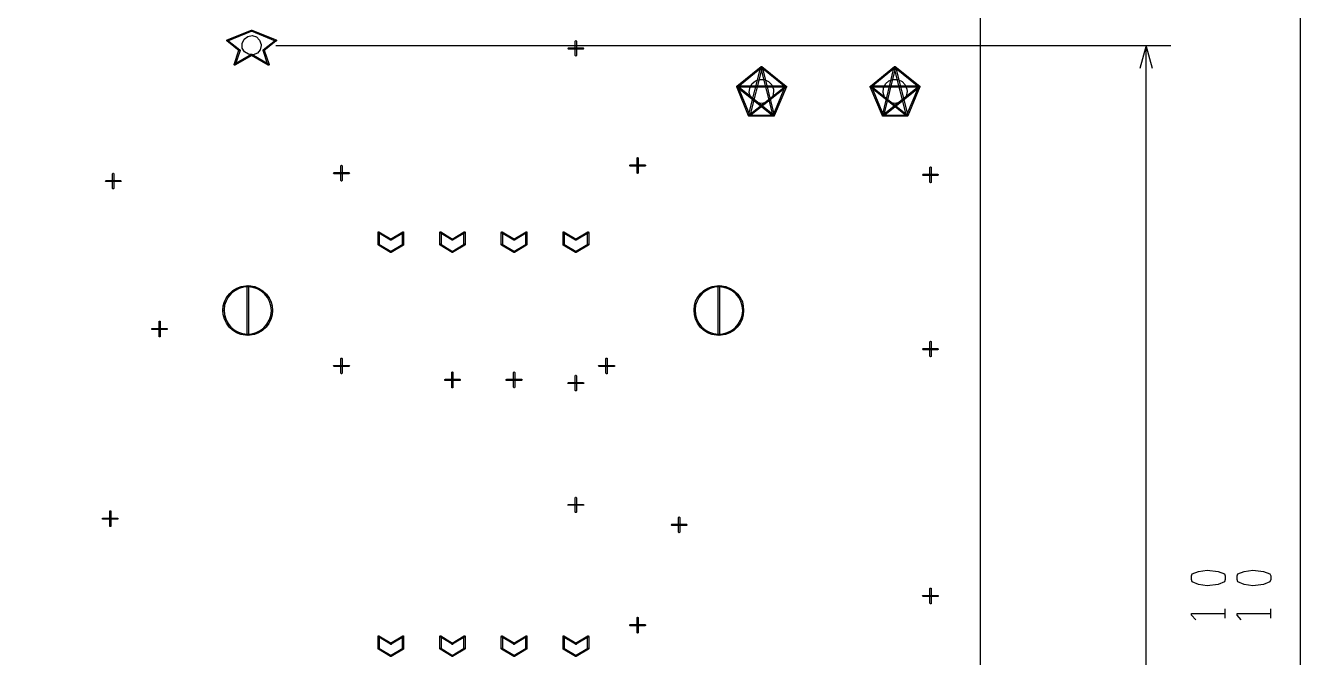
# Model space of a CAD drawing. Header units: millimetres. Extents: x 0 to 1189, y 35 to 806.
# Drawn here: x 747.6 to 843.9, y 506.3 to 554 of the extents above; entities that cross this region are included whole.
import ezdxf

# ---------------------------------------------------------------- set-up
doc = ezdxf.new("R2010")
doc.units = ezdxf.units.MM
doc.layers.add('Pen 1', color=7, linetype='Continuous')

msp = doc.modelspace()

# ---------------------------------------------------------------- linework, layer by layer
at = {"layer": 'Pen 1', "color": 7, "lineweight": 30}
for p, q in [((843.9, 395.9), (843.9, 617.75)), ((766.525, 552.475), (834.1, 552.475)), ((832.25, 395.9), (832.25, 552.475)), ((838.2, 509.225), (838.2, 509.925)), ((841.65, 509.225), (841.65, 509.925))]:
    msp.add_line(p, q, dxfattribs=at)
for points in [[(577.65, 395.9), (577.65, 432.575), (471.325, 432.575), (471.325, 617.75), (819.7, 617.75), (819.7, 432.575), (756.45, 432.575), (756.45, 395.9), (577.65, 395.9)], [(764.675, 553.625), (764.7, 553.625), (764.725, 553.6), (764.725, 553.575), (764.7, 553.55), (762.875, 552.8), (762.85, 552.8), (762.825, 552.825), (762.825, 552.875), (762.85, 552.9), (764.675, 553.625)], [(764.675, 553.625), (764.7, 553.625), (764.725, 553.6), (764.725, 553.575), (764.7, 553.55), (762.875, 552.8), (762.85, 552.8), (762.825, 552.825), (762.825, 552.875), (762.85, 552.9), (764.675, 553.625)], [(766.55, 552.9), (766.575, 552.875), (766.575, 552.825), (766.55, 552.8), (766.5, 552.8), (764.675, 553.55), (764.65, 553.575), (764.65, 553.6), (764.675, 553.625), (764.7, 553.625), (766.55, 552.9)], [(766.55, 552.9), (766.575, 552.875), (766.575, 552.825), (766.55, 552.8), (766.5, 552.8), (764.675, 553.55), (764.65, 553.575), (764.65, 553.6), (764.675, 553.625), (764.7, 553.625), (766.55, 552.9)], [(762.825, 552.825), (762.8, 552.85), (762.825, 552.875), (762.85, 552.9), (762.875, 552.875), (763.8, 552.15), (763.825, 552.125), (763.8, 552.1), (763.775, 552.075), (763.75, 552.075), (762.825, 552.825)], [(762.825, 552.825), (762.8, 552.85), (762.825, 552.875), (762.85, 552.9), (762.875, 552.875), (763.8, 552.15), (763.825, 552.125), (763.8, 552.1), (763.775, 552.075), (763.75, 552.075), (762.825, 552.825)], [(765.425, 552.475), (765.35, 552.15), (765.125, 551.875), (764.8, 551.75), (764.45, 551.8), (764.15, 551.975), (763.975, 552.275), (763.975, 552.625), (764.125, 552.95), (764.4, 553.15), (764.725, 553.225), (765.05, 553.125), (765.3, 552.875), (765.425, 552.55), (765.425, 552.475)], [(765.425, 552.475), (765.35, 552.15), (765.125, 551.875), (764.8, 551.75), (764.45, 551.8), (764.15, 551.975), (763.975, 552.275), (763.975, 552.625), (764.125, 552.95), (764.4, 553.15), (764.725, 553.225), (765.05, 553.125), (765.3, 552.875), (765.425, 552.55), (765.425, 552.475)], [(765.625, 552.075), (765.6, 552.075), (765.575, 552.1), (765.55, 552.125), (765.575, 552.15), (766.5, 552.875), (766.525, 552.9), (766.55, 552.875), (766.575, 552.85), (766.55, 552.825), (765.625, 552.075)], [(765.625, 552.075), (765.6, 552.075), (765.575, 552.1), (765.55, 552.125), (765.575, 552.15), (766.5, 552.875), (766.525, 552.9), (766.55, 552.875), (766.575, 552.85), (766.55, 552.825), (765.625, 552.075)], [(789.125, 552.8), (789.15, 552.825), (789.175, 552.85), (789.2, 552.825), (789.225, 552.8), (789.225, 551.7), (789.2, 551.675), (789.175, 551.65), (789.15, 551.675), (789.125, 551.7), (789.125, 552.8)], [(789.125, 552.8), (789.15, 552.825), (789.175, 552.85), (789.2, 552.825), (789.225, 552.8), (789.225, 551.7), (789.2, 551.675), (789.175, 551.65), (789.15, 551.675), (789.125, 551.7), (789.125, 552.8)], [(763.425, 550.975), (763.4, 550.975), (763.375, 551), (763.35, 551.025), (763.375, 551.05), (764.675, 551.8), (764.7, 551.8), (764.725, 551.775), (764.725, 551.75), (764.7, 551.7), (763.425, 550.975)], [(763.425, 550.975), (763.4, 550.975), (763.375, 551), (763.35, 551.025), (763.375, 551.05), (764.675, 551.8), (764.7, 551.8), (764.725, 551.775), (764.725, 551.75), (764.7, 551.7), (763.425, 550.975)], [(763.725, 552.125), (763.75, 552.15), (763.775, 552.15), (763.825, 552.15), (763.825, 552.1), (763.45, 551), (763.425, 550.975), (763.4, 550.975), (763.375, 551), (763.375, 551.025), (763.725, 552.125)], [(763.725, 552.125), (763.75, 552.15), (763.775, 552.15), (763.825, 552.15), (763.825, 552.1), (763.45, 551), (763.425, 550.975), (763.4, 550.975), (763.375, 551), (763.375, 551.025), (763.725, 552.125)], [(764.675, 551.7), (764.65, 551.75), (764.65, 551.775), (764.675, 551.8), (764.7, 551.8), (766, 551.05), (766.025, 551.025), (766.025, 551), (765.975, 550.975), (765.95, 550.975), (764.675, 551.7)], [(764.675, 551.7), (764.65, 551.75), (764.65, 551.775), (764.675, 551.8), (764.7, 551.8), (766, 551.05), (766.025, 551.025), (766.025, 551), (765.975, 550.975), (765.95, 550.975), (764.675, 551.7)], [(766.025, 551.025), (766.025, 551), (766, 550.975), (765.95, 550.975), (765.925, 551), (765.575, 552.1), (765.575, 552.15), (765.6, 552.15), (765.625, 552.15), (765.65, 552.125), (766.025, 551.025)], [(766.025, 551.025), (766.025, 551), (766, 550.975), (765.95, 550.975), (765.925, 551), (765.575, 552.1), (765.575, 552.15), (765.6, 552.15), (765.625, 552.15), (765.65, 552.125), (766.025, 551.025)], [(788.625, 552.2), (788.6, 552.225), (788.575, 552.25), (788.6, 552.275), (788.625, 552.3), (789.725, 552.3), (789.75, 552.275), (789.775, 552.25), (789.75, 552.225), (789.725, 552.2), (788.625, 552.2)], [(788.625, 552.2), (788.6, 552.225), (788.575, 552.25), (788.6, 552.275), (788.625, 552.3), (789.725, 552.3), (789.75, 552.275), (789.775, 552.25), (789.75, 552.225), (789.725, 552.2), (788.625, 552.2)], [(832.725, 550.725), (832.25, 552.475), (831.775, 550.725)], [(803.175, 550.875), (803.2, 550.875), (803.225, 550.85), (803.25, 550.825), (803.225, 550.8), (801.4, 549.325), (801.35, 549.325), (801.325, 549.35), (801.325, 549.375), (801.325, 549.4), (803.175, 550.875)], [(803.175, 550.875), (803.2, 550.875), (803.225, 550.85), (803.25, 550.825), (803.225, 550.8), (801.4, 549.325), (801.35, 549.325), (801.325, 549.35), (801.325, 549.375), (801.325, 549.4), (803.175, 550.875)], [(802.325, 547.15), (802.3, 547.125), (802.275, 547.125), (802.25, 547.15), (802.225, 547.175), (803.15, 550.85), (803.175, 550.875), (803.2, 550.875), (803.225, 550.85), (803.25, 550.825), (802.325, 547.15)], [(802.325, 547.15), (802.3, 547.125), (802.275, 547.125), (802.25, 547.15), (802.225, 547.175), (803.15, 550.85), (803.175, 550.875), (803.2, 550.875), (803.225, 550.85), (803.25, 550.825), (802.325, 547.15)], [(805.05, 549.4), (805.075, 549.375), (805.075, 549.35), (805.025, 549.325), (805, 549.325), (803.175, 550.8), (803.15, 550.825), (803.15, 550.85), (803.2, 550.875), (803.225, 550.875), (805.05, 549.4)], [(805.05, 549.4), (805.075, 549.375), (805.075, 549.35), (805.025, 549.325), (805, 549.325), (803.175, 550.8), (803.15, 550.825), (803.15, 550.85), (803.2, 550.875), (803.225, 550.875), (805.05, 549.4)], [(803.15, 550.825), (803.15, 550.85), (803.175, 550.875), (803.225, 550.875), (803.25, 550.85), (804.15, 547.175), (804.15, 547.15), (804.125, 547.125), (804.1, 547.125), (804.075, 547.15), (803.15, 550.825)], [(803.15, 550.825), (803.15, 550.85), (803.175, 550.875), (803.225, 550.875), (803.25, 550.85), (804.15, 547.175), (804.15, 547.15), (804.125, 547.125), (804.1, 547.125), (804.075, 547.15), (803.15, 550.825)], [(813.25, 550.875), (813.275, 550.875), (813.325, 550.85), (813.325, 550.825), (813.3, 550.8), (811.475, 549.325), (811.45, 549.325), (811.4, 549.35), (811.4, 549.375), (811.425, 549.4), (813.25, 550.875)], [(813.25, 550.875), (813.275, 550.875), (813.325, 550.85), (813.325, 550.825), (813.3, 550.8), (811.475, 549.325), (811.45, 549.325), (811.4, 549.35), (811.4, 549.375), (811.425, 549.4), (813.25, 550.875)], [(812.4, 547.15), (812.375, 547.125), (812.35, 547.125), (812.325, 547.15), (812.325, 547.175), (813.225, 550.85), (813.25, 550.875), (813.3, 550.875), (813.325, 550.85), (813.325, 550.825), (812.4, 547.15)], [(812.4, 547.15), (812.375, 547.125), (812.35, 547.125), (812.325, 547.15), (812.325, 547.175), (813.225, 550.85), (813.25, 550.875), (813.3, 550.875), (813.325, 550.85), (813.325, 550.825), (812.4, 547.15)], [(815.15, 549.4), (815.15, 549.375), (815.15, 549.35), (815.125, 549.325), (815.075, 549.325), (813.25, 550.8), (813.225, 550.825), (813.25, 550.85), (813.275, 550.875), (813.3, 550.875), (815.15, 549.4)], [(815.15, 549.4), (815.15, 549.375), (815.15, 549.35), (815.125, 549.325), (815.075, 549.325), (813.25, 550.8), (813.225, 550.825), (813.25, 550.85), (813.275, 550.875), (813.3, 550.875), (815.15, 549.4)], [(813.225, 550.825), (813.25, 550.85), (813.275, 550.875), (813.3, 550.875), (813.325, 550.85), (814.25, 547.175), (814.225, 547.15), (814.2, 547.125), (814.175, 547.125), (814.15, 547.15), (813.225, 550.825)], [(813.225, 550.825), (813.25, 550.85), (813.275, 550.875), (813.3, 550.875), (813.325, 550.85), (814.25, 547.175), (814.225, 547.15), (814.2, 547.125), (814.175, 547.125), (814.15, 547.15), (813.225, 550.825)], [(804.1, 549), (804.05, 548.65), (803.85, 548.375), (803.575, 548.175), (803.25, 548.075), (802.9, 548.125), (802.6, 548.3), (802.375, 548.575), (802.275, 548.925), (802.325, 549.25), (802.475, 549.575), (802.75, 549.8), (803.075, 549.9), (803.425, 549.9), (803.725, 549.75), (803.975, 549.5), (804.1, 549.175), (804.1, 549)], [(804.1, 549), (804.05, 548.65), (803.85, 548.375), (803.575, 548.175), (803.25, 548.075), (802.9, 548.125), (802.6, 548.3), (802.375, 548.575), (802.275, 548.925), (802.325, 549.25), (802.475, 549.575), (802.75, 549.8), (803.075, 549.9), (803.425, 549.9), (803.725, 549.75), (803.975, 549.5), (804.1, 549.175), (804.1, 549)], [(814.2, 549), (814.125, 548.65), (813.95, 548.375), (813.65, 548.175), (813.325, 548.075), (812.975, 548.125), (812.675, 548.3), (812.475, 548.575), (812.375, 548.925), (812.4, 549.25), (812.55, 549.575), (812.825, 549.8), (813.15, 549.9), (813.5, 549.9), (813.825, 549.75), (814.05, 549.5), (814.175, 549.175), (814.2, 549)], [(814.2, 549), (814.125, 548.65), (813.95, 548.375), (813.65, 548.175), (813.325, 548.075), (812.975, 548.125), (812.675, 548.3), (812.475, 548.575), (812.375, 548.925), (812.4, 549.25), (812.55, 549.575), (812.825, 549.8), (813.15, 549.9), (813.5, 549.9), (813.825, 549.75), (814.05, 549.5), (814.175, 549.175), (814.2, 549)], [(801.35, 549.325), (801.325, 549.325), (801.325, 549.375), (801.325, 549.4), (801.35, 549.425), (805.025, 549.425), (805.05, 549.4), (805.075, 549.375), (805.05, 549.325), (805.025, 549.325), (801.35, 549.325)], [(801.35, 549.325), (801.325, 549.325), (801.325, 549.375), (801.325, 549.4), (801.35, 549.425), (805.025, 549.425), (805.05, 549.4), (805.075, 549.375), (805.05, 549.325), (805.025, 549.325), (801.35, 549.325)], [(801.325, 549.35), (801.325, 549.375), (801.35, 549.4), (801.375, 549.4), (801.4, 549.375), (802.325, 547.175), (802.325, 547.15), (802.3, 547.125), (802.25, 547.125), (802.225, 547.15), (801.325, 549.35)], [(801.325, 549.35), (801.325, 549.375), (801.35, 549.4), (801.375, 549.4), (801.4, 549.375), (802.325, 547.175), (802.325, 547.15), (802.3, 547.125), (802.25, 547.125), (802.225, 547.15), (801.325, 549.35)], [(804.15, 547.2), (804.15, 547.175), (804.15, 547.15), (804.125, 547.125), (804.075, 547.125), (801.325, 549.325), (801.325, 549.35), (801.325, 549.4), (801.35, 549.4), (801.4, 549.4), (804.15, 547.2)], [(804.15, 547.2), (804.15, 547.175), (804.15, 547.15), (804.125, 547.125), (804.075, 547.125), (801.325, 549.325), (801.325, 549.35), (801.325, 549.4), (801.35, 549.4), (801.4, 549.4), (804.15, 547.2)], [(805, 549.4), (805.025, 549.4), (805.075, 549.4), (805.075, 549.35), (805.05, 549.325), (802.3, 547.125), (802.275, 547.125), (802.25, 547.15), (802.225, 547.175), (802.25, 547.2), (805, 549.4)], [(805, 549.4), (805.025, 549.4), (805.075, 549.4), (805.075, 549.35), (805.05, 549.325), (802.3, 547.125), (802.275, 547.125), (802.25, 547.15), (802.225, 547.175), (802.25, 547.2), (805, 549.4)], [(804.15, 547.15), (804.125, 547.125), (804.1, 547.125), (804.075, 547.15), (804.075, 547.175), (804.975, 549.375), (805, 549.4), (805.05, 549.4), (805.075, 549.375), (805.075, 549.35), (804.15, 547.15)], [(804.15, 547.15), (804.125, 547.125), (804.1, 547.125), (804.075, 547.15), (804.075, 547.175), (804.975, 549.375), (805, 549.4), (805.05, 549.4), (805.075, 549.375), (805.075, 549.35), (804.15, 547.15)], [(811.45, 549.325), (811.425, 549.325), (811.4, 549.375), (811.425, 549.4), (811.45, 549.425), (815.125, 549.425), (815.15, 549.4), (815.15, 549.375), (815.15, 549.325), (815.125, 549.325), (811.45, 549.325)], [(811.45, 549.325), (811.425, 549.325), (811.4, 549.375), (811.425, 549.4), (811.45, 549.425), (815.125, 549.425), (815.15, 549.4), (815.15, 549.375), (815.15, 549.325), (815.125, 549.325), (811.45, 549.325)], [(811.4, 549.35), (811.4, 549.375), (811.425, 549.4), (811.475, 549.4), (811.5, 549.375), (812.4, 547.175), (812.4, 547.15), (812.375, 547.125), (812.35, 547.125), (812.325, 547.15), (811.4, 549.35)], [(811.4, 549.35), (811.4, 549.375), (811.425, 549.4), (811.475, 549.4), (811.5, 549.375), (812.4, 547.175), (812.4, 547.15), (812.375, 547.125), (812.35, 547.125), (812.325, 547.15), (811.4, 549.35)], [(814.225, 547.2), (814.25, 547.175), (814.225, 547.15), (814.2, 547.125), (814.175, 547.125), (811.425, 549.325), (811.4, 549.35), (811.4, 549.4), (811.45, 549.4), (811.475, 549.4), (814.225, 547.2)], [(814.225, 547.2), (814.25, 547.175), (814.225, 547.15), (814.2, 547.125), (814.175, 547.125), (811.425, 549.325), (811.4, 549.35), (811.4, 549.4), (811.45, 549.4), (811.475, 549.4), (814.225, 547.2)], [(815.075, 549.4), (815.125, 549.4), (815.15, 549.4), (815.15, 549.35), (815.15, 549.325), (812.4, 547.125), (812.35, 547.125), (812.325, 547.15), (812.325, 547.175), (812.325, 547.2), (815.075, 549.4)], [(815.075, 549.4), (815.125, 549.4), (815.15, 549.4), (815.15, 549.35), (815.15, 549.325), (812.4, 547.125), (812.35, 547.125), (812.325, 547.15), (812.325, 547.175), (812.325, 547.2), (815.075, 549.4)], [(814.25, 547.15), (814.225, 547.125), (814.175, 547.125), (814.15, 547.15), (814.15, 547.175), (815.075, 549.375), (815.1, 549.4), (815.125, 549.4), (815.15, 549.375), (815.15, 549.35), (814.25, 547.15)], [(814.25, 547.15), (814.225, 547.125), (814.175, 547.125), (814.15, 547.15), (814.15, 547.175), (815.075, 549.375), (815.1, 549.4), (815.125, 549.4), (815.15, 549.375), (815.15, 549.35), (814.25, 547.15)], [(802.275, 547.125), (802.25, 547.125), (802.225, 547.175), (802.25, 547.2), (802.275, 547.2), (804.1, 547.2), (804.15, 547.2), (804.15, 547.175), (804.15, 547.125), (804.1, 547.125), (802.275, 547.125)], [(802.275, 547.125), (802.25, 547.125), (802.225, 547.175), (802.25, 547.2), (802.275, 547.2), (804.1, 547.2), (804.15, 547.2), (804.15, 547.175), (804.15, 547.125), (804.1, 547.125), (802.275, 547.125)], [(812.375, 547.125), (812.325, 547.125), (812.325, 547.175), (812.325, 547.2), (812.375, 547.2), (814.2, 547.2), (814.225, 547.2), (814.25, 547.175), (814.225, 547.125), (814.2, 547.125), (812.375, 547.125)], [(812.375, 547.125), (812.325, 547.125), (812.325, 547.175), (812.325, 547.2), (812.375, 547.2), (814.2, 547.2), (814.225, 547.2), (814.25, 547.175), (814.225, 547.125), (814.2, 547.125), (812.375, 547.125)], [(793.8, 543.95), (793.8, 543.975), (793.825, 544), (793.875, 543.975), (793.875, 543.95), (793.875, 542.85), (793.875, 542.825), (793.825, 542.8), (793.8, 542.825), (793.8, 542.85), (793.8, 543.95)], [(793.8, 543.95), (793.8, 543.975), (793.825, 544), (793.875, 543.975), (793.875, 543.95), (793.875, 542.85), (793.875, 542.825), (793.825, 542.8), (793.8, 542.825), (793.8, 542.85), (793.8, 543.95)], [(771.425, 543.375), (771.45, 543.4), (771.475, 543.425), (771.5, 543.4), (771.525, 543.375), (771.525, 542.275), (771.5, 542.225), (771.475, 542.225), (771.45, 542.225), (771.425, 542.275), (771.425, 543.375)], [(771.425, 543.375), (771.45, 543.4), (771.475, 543.425), (771.5, 543.4), (771.525, 543.375), (771.525, 542.275), (771.5, 542.225), (771.475, 542.225), (771.45, 542.225), (771.425, 542.275), (771.425, 543.375)], [(793.275, 543.35), (793.25, 543.375), (793.25, 543.4), (793.25, 543.425), (793.275, 543.45), (794.375, 543.45), (794.425, 543.425), (794.425, 543.4), (794.425, 543.375), (794.375, 543.35), (793.275, 543.35)], [(793.275, 543.35), (793.25, 543.375), (793.25, 543.4), (793.25, 543.425), (793.275, 543.45), (794.375, 543.45), (794.425, 543.425), (794.425, 543.4), (794.425, 543.375), (794.375, 543.35), (793.275, 543.35)], [(815.9, 543.25), (815.925, 543.275), (815.95, 543.3), (816, 543.275), (816, 543.25), (816, 542.15), (816, 542.125), (815.95, 542.1), (815.925, 542.125), (815.9, 542.15), (815.9, 543.25)], [(815.9, 543.25), (815.925, 543.275), (815.95, 543.3), (816, 543.275), (816, 543.25), (816, 542.15), (816, 542.125), (815.95, 542.1), (815.925, 542.125), (815.9, 542.15), (815.9, 543.25)], [(753.7, 542.2), (753.675, 542.2), (753.65, 542.225), (753.675, 542.275), (753.7, 542.275), (754.8, 542.275), (754.825, 542.275), (754.85, 542.225), (754.825, 542.2), (754.8, 542.2), (753.7, 542.2)], [(753.7, 542.2), (753.675, 542.2), (753.65, 542.225), (753.675, 542.275), (753.7, 542.275), (754.8, 542.275), (754.825, 542.275), (754.85, 542.225), (754.825, 542.2), (754.8, 542.2), (753.7, 542.2)], [(754.2, 542.775), (754.225, 542.825), (754.25, 542.825), (754.275, 542.825), (754.3, 542.775), (754.3, 541.675), (754.275, 541.65), (754.25, 541.65), (754.225, 541.65), (754.2, 541.675), (754.2, 542.775)], [(754.2, 542.775), (754.225, 542.825), (754.25, 542.825), (754.275, 542.825), (754.3, 542.775), (754.3, 541.675), (754.275, 541.65), (754.25, 541.65), (754.225, 541.65), (754.2, 541.675), (754.2, 542.775)], [(770.925, 542.775), (770.9, 542.775), (770.875, 542.825), (770.9, 542.85), (770.925, 542.875), (772.025, 542.875), (772.05, 542.85), (772.075, 542.825), (772.05, 542.775), (772.025, 542.775), (770.925, 542.775)], [(770.925, 542.775), (770.9, 542.775), (770.875, 542.825), (770.9, 542.85), (770.925, 542.875), (772.025, 542.875), (772.05, 542.85), (772.075, 542.825), (772.05, 542.775), (772.025, 542.775), (770.925, 542.775)], [(815.4, 542.65), (815.375, 542.675), (815.35, 542.7), (815.375, 542.725), (815.4, 542.75), (816.5, 542.75), (816.55, 542.725), (816.55, 542.7), (816.55, 542.675), (816.5, 542.65), (815.4, 542.65)], [(815.4, 542.65), (815.375, 542.675), (815.35, 542.7), (815.375, 542.725), (815.4, 542.75), (816.5, 542.75), (816.55, 542.725), (816.55, 542.7), (816.55, 542.675), (816.5, 542.65), (815.4, 542.65)], [(775.225, 537.85), (775.25, 537.825), (775.25, 537.8), (775.225, 537.775), (775.175, 537.775), (774.275, 538.325), (774.25, 538.35), (774.25, 538.375), (774.275, 538.4), (774.3, 538.4), (775.225, 537.85)], [(775.225, 537.85), (775.25, 537.825), (775.25, 537.8), (775.225, 537.775), (775.175, 537.775), (774.275, 538.325), (774.25, 538.35), (774.25, 538.375), (774.275, 538.4), (774.3, 538.4), (775.225, 537.85)], [(774.25, 538.35), (774.25, 538.4), (774.3, 538.4), (774.325, 538.4), (774.325, 538.35), (774.325, 537.45), (774.325, 537.425), (774.3, 537.4), (774.25, 537.425), (774.25, 537.45), (774.25, 538.35)], [(774.25, 538.35), (774.25, 538.4), (774.3, 538.4), (774.325, 538.4), (774.325, 538.35), (774.325, 537.45), (774.325, 537.425), (774.3, 537.4), (774.25, 537.425), (774.25, 537.45), (774.25, 538.35)], [(776.1, 538.4), (776.125, 538.4), (776.15, 538.375), (776.175, 538.35), (776.15, 538.325), (775.225, 537.775), (775.2, 537.775), (775.175, 537.8), (775.15, 537.825), (775.175, 537.85), (776.1, 538.4)], [(776.1, 538.4), (776.125, 538.4), (776.15, 538.375), (776.175, 538.35), (776.15, 538.325), (775.225, 537.775), (775.2, 537.775), (775.175, 537.8), (775.15, 537.825), (775.175, 537.85), (776.1, 538.4)], [(776.175, 537.45), (776.15, 537.425), (776.125, 537.4), (776.1, 537.425), (776.075, 537.45), (776.075, 538.35), (776.1, 538.4), (776.125, 538.4), (776.15, 538.4), (776.175, 538.35), (776.175, 537.45)], [(776.175, 537.45), (776.15, 537.425), (776.125, 537.4), (776.1, 537.425), (776.075, 537.45), (776.075, 538.35), (776.1, 538.4), (776.125, 538.4), (776.15, 538.4), (776.175, 538.35), (776.175, 537.45)], [(779.875, 537.85), (779.9, 537.825), (779.9, 537.8), (779.875, 537.775), (779.85, 537.775), (778.925, 538.325), (778.9, 538.35), (778.9, 538.375), (778.925, 538.4), (778.975, 538.4), (779.875, 537.85)], [(779.875, 537.85), (779.9, 537.825), (779.9, 537.8), (779.875, 537.775), (779.85, 537.775), (778.925, 538.325), (778.9, 538.35), (778.9, 538.375), (778.925, 538.4), (778.975, 538.4), (779.875, 537.85)], [(778.9, 538.35), (778.925, 538.4), (778.95, 538.4), (778.975, 538.4), (779, 538.35), (779, 537.45), (778.975, 537.425), (778.95, 537.4), (778.925, 537.425), (778.9, 537.45), (778.9, 538.35)], [(778.9, 538.35), (778.925, 538.4), (778.95, 538.4), (778.975, 538.4), (779, 538.35), (779, 537.45), (778.975, 537.425), (778.95, 537.4), (778.925, 537.425), (778.9, 537.45), (778.9, 538.35)], [(780.75, 538.4), (780.8, 538.4), (780.825, 538.375), (780.825, 538.35), (780.8, 538.325), (779.875, 537.775), (779.85, 537.775), (779.825, 537.8), (779.825, 537.825), (779.85, 537.85), (780.75, 538.4)], [(780.75, 538.4), (780.8, 538.4), (780.825, 538.375), (780.825, 538.35), (780.8, 538.325), (779.875, 537.775), (779.85, 537.775), (779.825, 537.8), (779.825, 537.825), (779.85, 537.85), (780.75, 538.4)], [(780.825, 537.45), (780.8, 537.425), (780.775, 537.4), (780.75, 537.425), (780.725, 537.45), (780.725, 538.35), (780.75, 538.4), (780.775, 538.4), (780.8, 538.4), (780.825, 538.35), (780.825, 537.45)], [(780.825, 537.45), (780.8, 537.425), (780.775, 537.4), (780.75, 537.425), (780.725, 537.45), (780.725, 538.35), (780.75, 538.4), (780.775, 538.4), (780.8, 538.4), (780.825, 538.35), (780.825, 537.45)], [(784.55, 537.85), (784.575, 537.825), (784.55, 537.8), (784.525, 537.775), (784.5, 537.775), (783.575, 538.325), (783.55, 538.35), (783.575, 538.375), (783.6, 538.4), (783.625, 538.4), (784.55, 537.85)], [(784.55, 537.85), (784.575, 537.825), (784.55, 537.8), (784.525, 537.775), (784.5, 537.775), (783.575, 538.325), (783.55, 538.35), (783.575, 538.375), (783.6, 538.4), (783.625, 538.4), (784.55, 537.85)], [(783.55, 538.35), (783.575, 538.4), (783.6, 538.4), (783.625, 538.4), (783.65, 538.35), (783.65, 537.45), (783.625, 537.425), (783.6, 537.4), (783.575, 537.425), (783.55, 537.45), (783.55, 538.35)], [(783.55, 538.35), (783.575, 538.4), (783.6, 538.4), (783.625, 538.4), (783.65, 538.35), (783.65, 537.45), (783.625, 537.425), (783.6, 537.4), (783.575, 537.425), (783.55, 537.45), (783.55, 538.35)], [(785.425, 538.4), (785.45, 538.4), (785.475, 538.375), (785.475, 538.35), (785.45, 538.325), (784.55, 537.775), (784.5, 537.775), (784.475, 537.8), (784.475, 537.825), (784.5, 537.85), (785.425, 538.4)], [(785.425, 538.4), (785.45, 538.4), (785.475, 538.375), (785.475, 538.35), (785.45, 538.325), (784.55, 537.775), (784.5, 537.775), (784.475, 537.8), (784.475, 537.825), (784.5, 537.85), (785.425, 538.4)], [(785.475, 537.45), (785.475, 537.425), (785.425, 537.4), (785.4, 537.425), (785.4, 537.45), (785.4, 538.35), (785.4, 538.4), (785.425, 538.4), (785.475, 538.4), (785.475, 538.35), (785.475, 537.45)], [(785.475, 537.45), (785.475, 537.425), (785.425, 537.4), (785.4, 537.425), (785.4, 537.45), (785.4, 538.35), (785.4, 538.4), (785.425, 538.4), (785.475, 538.4), (785.475, 538.35), (785.475, 537.45)], [(789.2, 537.85), (789.225, 537.825), (789.225, 537.8), (789.2, 537.775), (789.15, 537.775), (788.225, 538.325), (788.225, 538.35), (788.225, 538.375), (788.25, 538.4), (788.275, 538.4), (789.2, 537.85)], [(789.2, 537.85), (789.225, 537.825), (789.225, 537.8), (789.2, 537.775), (789.15, 537.775), (788.225, 538.325), (788.225, 538.35), (788.225, 538.375), (788.25, 538.4), (788.275, 538.4), (789.2, 537.85)], [(788.225, 538.35), (788.225, 538.4), (788.25, 538.4), (788.3, 538.4), (788.3, 538.35), (788.3, 537.45), (788.3, 537.425), (788.25, 537.4), (788.225, 537.425), (788.225, 537.45), (788.225, 538.35)], [(788.225, 538.35), (788.225, 538.4), (788.25, 538.4), (788.3, 538.4), (788.3, 538.35), (788.3, 537.45), (788.3, 537.425), (788.25, 537.4), (788.225, 537.425), (788.225, 537.45), (788.225, 538.35)], [(790.075, 538.4), (790.1, 538.4), (790.125, 538.375), (790.15, 538.35), (790.125, 538.325), (789.2, 537.775), (789.175, 537.775), (789.15, 537.8), (789.125, 537.825), (789.15, 537.85), (790.075, 538.4)], [(790.075, 538.4), (790.1, 538.4), (790.125, 538.375), (790.15, 538.35), (790.125, 538.325), (789.2, 537.775), (789.175, 537.775), (789.15, 537.8), (789.125, 537.825), (789.15, 537.85), (790.075, 538.4)], [(790.15, 537.45), (790.125, 537.425), (790.1, 537.4), (790.05, 537.425), (790.05, 537.45), (790.05, 538.35), (790.05, 538.4), (790.1, 538.4), (790.125, 538.4), (790.15, 538.35), (790.15, 537.45)], [(790.15, 537.45), (790.125, 537.425), (790.1, 537.4), (790.05, 537.425), (790.05, 537.45), (790.05, 538.35), (790.05, 538.4), (790.1, 538.4), (790.125, 538.4), (790.15, 538.35), (790.15, 537.45)], [(774.275, 537.4), (774.25, 537.425), (774.25, 537.475), (774.275, 537.5), (774.3, 537.475), (775.225, 536.925), (775.25, 536.9), (775.25, 536.875), (775.225, 536.85), (775.175, 536.85), (774.275, 537.4)], [(774.275, 537.4), (774.25, 537.425), (774.25, 537.475), (774.275, 537.5), (774.3, 537.475), (775.225, 536.925), (775.25, 536.9), (775.25, 536.875), (775.225, 536.85), (775.175, 536.85), (774.275, 537.4)], [(775.225, 536.85), (775.2, 536.85), (775.175, 536.875), (775.15, 536.9), (775.175, 536.925), (776.1, 537.475), (776.125, 537.5), (776.15, 537.475), (776.175, 537.425), (776.15, 537.4), (775.225, 536.85)], [(775.225, 536.85), (775.2, 536.85), (775.175, 536.875), (775.15, 536.9), (775.175, 536.925), (776.1, 537.475), (776.125, 537.5), (776.15, 537.475), (776.175, 537.425), (776.15, 537.4), (775.225, 536.85)], [(778.925, 537.4), (778.9, 537.425), (778.9, 537.475), (778.925, 537.5), (778.975, 537.475), (779.875, 536.925), (779.9, 536.9), (779.9, 536.875), (779.875, 536.85), (779.85, 536.85), (778.925, 537.4)], [(778.925, 537.4), (778.9, 537.425), (778.9, 537.475), (778.925, 537.5), (778.975, 537.475), (779.875, 536.925), (779.9, 536.9), (779.9, 536.875), (779.875, 536.85), (779.85, 536.85), (778.925, 537.4)], [(779.875, 536.85), (779.85, 536.85), (779.825, 536.875), (779.825, 536.9), (779.85, 536.925), (780.75, 537.475), (780.8, 537.5), (780.825, 537.475), (780.825, 537.425), (780.8, 537.4), (779.875, 536.85)], [(779.875, 536.85), (779.85, 536.85), (779.825, 536.875), (779.825, 536.9), (779.85, 536.925), (780.75, 537.475), (780.8, 537.5), (780.825, 537.475), (780.825, 537.425), (780.8, 537.4), (779.875, 536.85)], [(783.575, 537.4), (783.55, 537.425), (783.575, 537.475), (783.6, 537.5), (783.625, 537.475), (784.55, 536.925), (784.575, 536.9), (784.55, 536.875), (784.525, 536.85), (784.5, 536.85), (783.575, 537.4)], [(783.575, 537.4), (783.55, 537.425), (783.575, 537.475), (783.6, 537.5), (783.625, 537.475), (784.55, 536.925), (784.575, 536.9), (784.55, 536.875), (784.525, 536.85), (784.5, 536.85), (783.575, 537.4)], [(784.55, 536.85), (784.5, 536.85), (784.475, 536.875), (784.475, 536.9), (784.5, 536.925), (785.425, 537.475), (785.45, 537.5), (785.475, 537.475), (785.475, 537.425), (785.45, 537.4), (784.55, 536.85)], [(784.55, 536.85), (784.5, 536.85), (784.475, 536.875), (784.475, 536.9), (784.5, 536.925), (785.425, 537.475), (785.45, 537.5), (785.475, 537.475), (785.475, 537.425), (785.45, 537.4), (784.55, 536.85)], [(788.225, 537.4), (788.225, 537.425), (788.225, 537.475), (788.25, 537.5), (788.275, 537.475), (789.2, 536.925), (789.225, 536.9), (789.225, 536.875), (789.2, 536.85), (789.15, 536.85), (788.225, 537.4)], [(788.225, 537.4), (788.225, 537.425), (788.225, 537.475), (788.25, 537.5), (788.275, 537.475), (789.2, 536.925), (789.225, 536.9), (789.225, 536.875), (789.2, 536.85), (789.15, 536.85), (788.225, 537.4)], [(789.2, 536.85), (789.175, 536.85), (789.15, 536.875), (789.125, 536.9), (789.15, 536.925), (790.075, 537.475), (790.1, 537.5), (790.125, 537.475), (790.15, 537.425), (790.125, 537.4), (789.2, 536.85)], [(789.2, 536.85), (789.175, 536.85), (789.15, 536.875), (789.125, 536.9), (789.15, 536.925), (790.075, 537.475), (790.1, 537.5), (790.125, 537.475), (790.15, 537.425), (790.125, 537.4), (789.2, 536.85)], [(762.525, 532.45), (762.55, 532.8), (762.65, 533.15), (762.8, 533.45), (763.025, 533.725), (763.275, 533.975), (763.575, 534.15), (763.9, 534.275), (764.25, 534.325), (764.6, 534.325), (764.925, 534.275), (765.25, 534.125), (765.55, 533.95), (765.8, 533.7), (766.025, 533.425), (766.175, 533.125), (766.25, 532.775), (766.275, 532.45), (766.2, 532.45), (766.15, 532.8), (766.05, 533.15), (765.9, 533.45), (765.675, 533.725), (765.4, 533.95), (765.1, 534.1), (764.775, 534.2), (764.425, 534.25), (764.075, 534.225), (763.75, 534.125), (763.425, 533.95), (763.15, 533.75), (762.925, 533.475), (762.775, 533.175), (762.65, 532.85), (762.625, 532.5), (762.625, 532.45), (762.525, 532.45)], [(766.275, 532.45), (766.25, 532.125), (766.15, 531.775), (766, 531.475), (765.8, 531.2), (765.525, 530.95), (765.225, 530.775), (764.9, 530.65), (764.575, 530.6), (764.225, 530.6), (763.875, 530.65), (763.55, 530.775), (763.25, 530.975), (763, 531.2), (762.8, 531.5), (762.65, 531.8), (762.55, 532.15), (762.525, 532.5), (762.575, 532.825), (762.675, 533.175), (762.825, 533.475), (763.05, 533.75), (763.3, 533.975), (763.6, 534.15), (763.925, 534.275), (764.275, 534.325), (764.625, 534.325), (764.95, 534.25), (765.275, 534.125), (765.575, 533.925), (765.825, 533.7), (766.025, 533.4), (766.175, 533.1), (766.25, 532.75), (766.275, 532.45)], [(766.2, 532.45), (766.15, 532.8), (766.05, 533.15), (765.9, 533.45), (765.675, 533.725), (765.4, 533.95), (765.1, 534.1), (764.775, 534.2), (764.425, 534.25), (764.075, 534.225), (763.75, 534.125), (763.425, 533.95), (763.15, 533.75), (762.925, 533.475), (762.775, 533.175), (762.65, 532.85), (762.625, 532.5), (762.65, 532.15), (762.75, 531.825), (762.9, 531.5), (763.1, 531.225), (763.375, 531), (763.675, 530.825), (764, 530.725), (764.35, 530.675), (764.7, 530.7), (765.025, 530.8), (765.35, 530.95), (765.625, 531.15), (765.85, 531.425), (766.025, 531.725), (766.15, 532.05), (766.2, 532.4), (766.2, 532.45)], [(764.35, 534.3), (764.375, 534.325), (764.4, 534.35), (764.45, 534.325), (764.45, 534.3), (764.45, 530.625), (764.45, 530.6), (764.4, 530.575), (764.375, 530.6), (764.35, 530.625), (764.35, 534.3)], [(764.35, 534.3), (764.375, 534.325), (764.4, 534.35), (764.45, 534.325), (764.45, 534.3), (764.45, 530.625), (764.45, 530.6), (764.4, 530.575), (764.375, 530.6), (764.35, 530.625), (764.35, 534.3)], [(798.1, 532.45), (798.125, 532.8), (798.225, 533.15), (798.375, 533.45), (798.6, 533.725), (798.85, 533.975), (799.15, 534.15), (799.475, 534.275), (799.825, 534.325), (800.175, 534.325), (800.5, 534.275), (800.825, 534.125), (801.125, 533.95), (801.375, 533.7), (801.575, 533.425), (801.75, 533.125), (801.825, 532.775), (801.85, 532.45), (801.775, 532.45), (801.725, 532.8), (801.625, 533.15), (801.475, 533.45), (801.25, 533.725), (800.975, 533.95), (800.675, 534.1), (800.35, 534.2), (800, 534.25), (799.65, 534.225), (799.325, 534.125), (799, 533.95), (798.725, 533.75), (798.5, 533.475), (798.35, 533.175), (798.225, 532.85), (798.2, 532.5), (798.2, 532.45), (798.1, 532.45)], [(801.85, 532.45), (801.825, 532.125), (801.725, 531.775), (801.575, 531.475), (801.35, 531.2), (801.1, 530.95), (800.8, 530.775), (800.475, 530.65), (800.15, 530.6), (799.8, 530.6), (799.45, 530.65), (799.125, 530.775), (798.825, 530.975), (798.575, 531.2), (798.375, 531.5), (798.225, 531.8), (798.125, 532.15), (798.1, 532.5), (798.125, 532.825), (798.225, 533.175), (798.4, 533.475), (798.6, 533.75), (798.875, 533.975), (799.175, 534.15), (799.5, 534.275), (799.85, 534.325), (800.2, 534.325), (800.525, 534.25), (800.85, 534.125), (801.15, 533.925), (801.4, 533.7), (801.6, 533.4), (801.75, 533.1), (801.825, 532.75), (801.85, 532.45)], [(801.775, 532.45), (801.725, 532.8), (801.625, 533.15), (801.475, 533.45), (801.25, 533.725), (800.975, 533.95), (800.675, 534.1), (800.35, 534.2), (800, 534.25), (799.65, 534.225), (799.325, 534.125), (799, 533.95), (798.725, 533.75), (798.5, 533.475), (798.35, 533.175), (798.225, 532.85), (798.2, 532.5), (798.225, 532.15), (798.3, 531.825), (798.475, 531.5), (798.675, 531.225), (798.95, 531), (799.25, 530.825), (799.575, 530.725), (799.925, 530.675), (800.275, 530.7), (800.6, 530.8), (800.925, 530.95), (801.2, 531.15), (801.425, 531.425), (801.6, 531.725), (801.725, 532.05), (801.775, 532.4), (801.775, 532.45)], [(799.925, 534.3), (799.95, 534.325), (799.975, 534.35), (800, 534.325), (800.025, 534.3), (800.025, 530.625), (800, 530.6), (799.975, 530.575), (799.95, 530.6), (799.925, 530.625), (799.925, 534.3)], [(799.925, 534.3), (799.95, 534.325), (799.975, 534.35), (800, 534.325), (800.025, 534.3), (800.025, 530.625), (800, 530.6), (799.975, 530.575), (799.95, 530.6), (799.925, 530.625), (799.925, 534.3)], [(762.625, 532.45), (762.65, 532.125), (762.75, 531.775), (762.925, 531.475), (763.125, 531.2), (763.4, 530.975), (763.7, 530.825), (764.05, 530.7), (764.4, 530.675), (764.725, 530.7), (765.075, 530.8), (765.375, 530.95), (765.65, 531.175), (765.875, 531.45), (766.05, 531.75), (766.15, 532.075), (766.2, 532.425), (766.2, 532.45), (766.275, 532.45), (766.25, 532.125), (766.15, 531.775), (766, 531.475), (765.8, 531.2), (765.525, 530.95), (765.225, 530.775), (764.9, 530.65), (764.575, 530.6), (764.225, 530.6), (763.875, 530.65), (763.55, 530.775), (763.25, 530.975), (763, 531.2), (762.8, 531.5), (762.65, 531.8), (762.55, 532.15), (762.525, 532.45), (762.625, 532.45)], [(798.2, 532.45), (798.225, 532.125), (798.325, 531.775), (798.475, 531.475), (798.7, 531.2), (798.975, 530.975), (799.275, 530.825), (799.625, 530.7), (799.95, 530.675), (800.3, 530.7), (800.65, 530.8), (800.95, 530.95), (801.225, 531.175), (801.45, 531.45), (801.625, 531.75), (801.725, 532.075), (801.775, 532.425), (801.775, 532.45), (801.85, 532.45), (801.825, 532.125), (801.725, 531.775), (801.575, 531.475), (801.35, 531.2), (801.1, 530.95), (800.8, 530.775), (800.475, 530.65), (800.15, 530.6), (799.8, 530.6), (799.45, 530.65), (799.125, 530.775), (798.825, 530.975), (798.575, 531.2), (798.375, 531.5), (798.225, 531.8), (798.125, 532.15), (798.1, 532.45), (798.2, 532.45)], [(757.7, 531.6), (757.7, 531.65), (757.75, 531.65), (757.775, 531.65), (757.775, 531.6), (757.775, 530.5), (757.775, 530.475), (757.75, 530.475), (757.7, 530.475), (757.7, 530.5), (757.7, 531.6)], [(757.7, 531.6), (757.7, 531.65), (757.75, 531.65), (757.775, 531.65), (757.775, 531.6), (757.775, 530.5), (757.775, 530.475), (757.75, 530.475), (757.7, 530.475), (757.7, 530.5), (757.7, 531.6)], [(757.2, 531.025), (757.15, 531.025), (757.15, 531.05), (757.15, 531.1), (757.2, 531.1), (758.3, 531.1), (758.325, 531.1), (758.325, 531.05), (758.325, 531.025), (758.3, 531.025), (757.2, 531.025)], [(757.2, 531.025), (757.15, 531.025), (757.15, 531.05), (757.15, 531.1), (757.2, 531.1), (758.3, 531.1), (758.325, 531.1), (758.325, 531.05), (758.325, 531.025), (758.3, 531.025), (757.2, 531.025)], [(815.4, 529.5), (815.375, 529.525), (815.35, 529.55), (815.375, 529.575), (815.4, 529.6), (816.5, 529.6), (816.55, 529.575), (816.55, 529.55), (816.55, 529.525), (816.5, 529.5), (815.4, 529.5)], [(815.4, 529.5), (815.375, 529.525), (815.35, 529.55), (815.375, 529.575), (815.4, 529.6), (816.5, 529.6), (816.55, 529.575), (816.55, 529.55), (816.55, 529.525), (816.5, 529.5), (815.4, 529.5)], [(815.9, 530.1), (815.925, 530.125), (815.95, 530.15), (816, 530.125), (816, 530.1), (816, 529), (816, 528.975), (815.95, 528.95), (815.925, 528.975), (815.9, 529), (815.9, 530.1)], [(815.9, 530.1), (815.925, 530.125), (815.95, 530.15), (816, 530.125), (816, 530.1), (816, 529), (816, 528.975), (815.95, 528.95), (815.925, 528.975), (815.9, 529), (815.9, 530.1)], [(771.425, 528.825), (771.45, 528.85), (771.475, 528.85), (771.5, 528.85), (771.525, 528.825), (771.525, 527.725), (771.5, 527.675), (771.475, 527.675), (771.45, 527.675), (771.425, 527.725), (771.425, 528.825)], [(771.425, 528.825), (771.45, 528.85), (771.475, 528.85), (771.5, 528.85), (771.525, 528.825), (771.525, 527.725), (771.5, 527.675), (771.475, 527.675), (771.45, 527.675), (771.425, 527.725), (771.425, 528.825)], [(791.45, 528.825), (791.475, 528.85), (791.5, 528.85), (791.55, 528.85), (791.55, 528.825), (791.55, 527.725), (791.55, 527.675), (791.5, 527.675), (791.475, 527.675), (791.45, 527.725), (791.45, 528.825)], [(791.45, 528.825), (791.475, 528.85), (791.5, 528.85), (791.55, 528.85), (791.55, 528.825), (791.55, 527.725), (791.55, 527.675), (791.5, 527.675), (791.475, 527.675), (791.45, 527.725), (791.45, 528.825)], [(770.925, 528.225), (770.9, 528.225), (770.875, 528.275), (770.9, 528.3), (770.925, 528.3), (772.025, 528.3), (772.05, 528.3), (772.075, 528.275), (772.05, 528.225), (772.025, 528.225), (770.925, 528.225)], [(770.925, 528.225), (770.9, 528.225), (770.875, 528.275), (770.9, 528.3), (770.925, 528.3), (772.025, 528.3), (772.05, 528.3), (772.075, 528.275), (772.05, 528.225), (772.025, 528.225), (770.925, 528.225)], [(779.825, 527.775), (779.825, 527.8), (779.875, 527.825), (779.9, 527.8), (779.9, 527.775), (779.9, 526.675), (779.9, 526.625), (779.875, 526.625), (779.825, 526.625), (779.825, 526.675), (779.825, 527.775)], [(779.825, 527.775), (779.825, 527.8), (779.875, 527.825), (779.9, 527.8), (779.9, 527.775), (779.9, 526.675), (779.9, 526.625), (779.875, 526.625), (779.825, 526.625), (779.825, 526.675), (779.825, 527.775)], [(784.475, 527.775), (784.5, 527.8), (784.525, 527.825), (784.55, 527.8), (784.575, 527.775), (784.575, 526.675), (784.55, 526.625), (784.525, 526.625), (784.5, 526.625), (784.475, 526.675), (784.475, 527.775)], [(784.475, 527.775), (784.5, 527.8), (784.525, 527.825), (784.55, 527.8), (784.575, 527.775), (784.575, 526.675), (784.55, 526.625), (784.525, 526.625), (784.5, 526.625), (784.475, 526.675), (784.475, 527.775)], [(790.95, 528.225), (790.925, 528.225), (790.9, 528.275), (790.925, 528.3), (790.95, 528.3), (792.05, 528.3), (792.1, 528.3), (792.1, 528.275), (792.1, 528.225), (792.05, 528.225), (790.95, 528.225)], [(790.95, 528.225), (790.925, 528.225), (790.9, 528.275), (790.925, 528.3), (790.95, 528.3), (792.05, 528.3), (792.1, 528.3), (792.1, 528.275), (792.1, 528.225), (792.05, 528.225), (790.95, 528.225)], [(779.325, 527.175), (779.275, 527.175), (779.275, 527.225), (779.275, 527.25), (779.325, 527.275), (780.425, 527.275), (780.45, 527.25), (780.45, 527.225), (780.45, 527.175), (780.425, 527.175), (779.325, 527.175)], [(779.325, 527.175), (779.275, 527.175), (779.275, 527.225), (779.275, 527.25), (779.325, 527.275), (780.425, 527.275), (780.45, 527.25), (780.45, 527.225), (780.45, 527.175), (780.425, 527.175), (779.325, 527.175)], [(783.975, 527.175), (783.925, 527.175), (783.925, 527.225), (783.925, 527.25), (783.975, 527.275), (785.075, 527.275), (785.1, 527.25), (785.125, 527.225), (785.1, 527.175), (785.075, 527.175), (783.975, 527.175)], [(783.975, 527.175), (783.925, 527.175), (783.925, 527.225), (783.925, 527.25), (783.975, 527.275), (785.075, 527.275), (785.1, 527.25), (785.125, 527.225), (785.1, 527.175), (785.075, 527.175), (783.975, 527.175)], [(788.625, 526.95), (788.6, 526.95), (788.575, 526.975), (788.6, 527.025), (788.625, 527.025), (789.725, 527.025), (789.75, 527.025), (789.775, 526.975), (789.75, 526.95), (789.725, 526.95), (788.625, 526.95)], [(788.625, 526.95), (788.6, 526.95), (788.575, 526.975), (788.6, 527.025), (788.625, 527.025), (789.725, 527.025), (789.75, 527.025), (789.775, 526.975), (789.75, 526.95), (789.725, 526.95), (788.625, 526.95)], [(789.125, 527.525), (789.15, 527.575), (789.175, 527.575), (789.2, 527.575), (789.225, 527.525), (789.225, 526.425), (789.2, 526.4), (789.175, 526.4), (789.15, 526.4), (789.125, 526.425), (789.125, 527.525)], [(789.125, 527.525), (789.15, 527.575), (789.175, 527.575), (789.2, 527.575), (789.225, 527.525), (789.225, 526.425), (789.2, 526.4), (789.175, 526.4), (789.15, 526.4), (789.125, 526.425), (789.125, 527.525)], [(789.125, 518.325), (789.15, 518.375), (789.175, 518.375), (789.2, 518.375), (789.225, 518.325), (789.225, 517.225), (789.2, 517.2), (789.175, 517.2), (789.15, 517.2), (789.125, 517.225), (789.125, 518.325)], [(789.125, 518.325), (789.15, 518.375), (789.175, 518.375), (789.2, 518.375), (789.225, 518.325), (789.225, 517.225), (789.2, 517.2), (789.175, 517.2), (789.15, 517.2), (789.125, 517.225), (789.125, 518.325)], [(753.975, 517.3), (753.975, 517.325), (754.025, 517.325), (754.05, 517.325), (754.05, 517.3), (754.05, 516.2), (754.05, 516.15), (754.025, 516.15), (753.975, 516.15), (753.975, 516.2), (753.975, 517.3)], [(753.975, 517.3), (753.975, 517.325), (754.025, 517.325), (754.05, 517.325), (754.05, 517.3), (754.05, 516.2), (754.05, 516.15), (754.025, 516.15), (753.975, 516.15), (753.975, 516.2), (753.975, 517.3)], [(788.625, 517.75), (788.6, 517.75), (788.575, 517.775), (788.6, 517.825), (788.625, 517.825), (789.725, 517.825), (789.75, 517.825), (789.775, 517.775), (789.75, 517.75), (789.725, 517.75), (788.625, 517.75)], [(788.625, 517.75), (788.6, 517.75), (788.575, 517.775), (788.6, 517.825), (788.625, 517.825), (789.725, 517.825), (789.75, 517.825), (789.775, 517.775), (789.75, 517.75), (789.725, 517.75), (788.625, 517.75)], [(753.475, 516.7), (753.425, 516.7), (753.425, 516.75), (753.425, 516.775), (753.475, 516.775), (754.575, 516.775), (754.6, 516.775), (754.6, 516.75), (754.6, 516.7), (754.575, 516.7), (753.475, 516.7)], [(753.475, 516.7), (753.425, 516.7), (753.425, 516.75), (753.425, 516.775), (753.475, 516.775), (754.575, 516.775), (754.6, 516.775), (754.6, 516.75), (754.6, 516.7), (754.575, 516.7), (753.475, 516.7)], [(796.425, 516.225), (796.4, 516.25), (796.375, 516.275), (796.4, 516.3), (796.425, 516.325), (797.525, 516.325), (797.55, 516.3), (797.575, 516.275), (797.55, 516.25), (797.525, 516.225), (796.425, 516.225)], [(796.425, 516.225), (796.4, 516.25), (796.375, 516.275), (796.4, 516.3), (796.425, 516.325), (797.525, 516.325), (797.55, 516.3), (797.575, 516.275), (797.55, 516.25), (797.525, 516.225), (796.425, 516.225)], [(796.925, 516.825), (796.95, 516.85), (796.975, 516.875), (797, 516.85), (797.025, 516.825), (797.025, 515.725), (797, 515.7), (796.975, 515.675), (796.95, 515.7), (796.925, 515.725), (796.925, 516.825)], [(796.925, 516.825), (796.95, 516.85), (796.975, 516.875), (797, 516.85), (797.025, 516.825), (797.025, 515.725), (797, 515.7), (796.975, 515.675), (796.95, 515.7), (796.925, 515.725), (796.925, 516.825)], [(835.675, 512.425), (835.725, 512.575), (836.2, 512.75), (836.85, 512.85), (837.675, 512.75), (838.15, 512.575), (838.2, 512.425), (838.2, 512.15), (838.15, 511.975), (837.675, 511.775), (836.85, 511.675), (836.2, 511.775), (835.725, 511.975), (835.675, 512.15), (835.675, 512.425)], [(839.125, 512.425), (839.175, 512.575), (839.65, 512.75), (840.3, 512.85), (841.1, 512.75), (841.575, 512.575), (841.65, 512.425), (841.65, 512.15), (841.575, 511.975), (841.1, 511.775), (840.3, 511.675), (839.65, 511.775), (839.175, 511.975), (839.125, 512.15), (839.125, 512.425)], [(815.9, 511.475), (815.925, 511.5), (815.95, 511.5), (816, 511.5), (816, 511.475), (816, 510.375), (816, 510.325), (815.95, 510.325), (815.925, 510.325), (815.9, 510.375), (815.9, 511.475)], [(815.9, 511.475), (815.925, 511.5), (815.95, 511.5), (816, 511.5), (816, 511.475), (816, 510.375), (816, 510.325), (815.95, 510.325), (815.925, 510.325), (815.9, 510.375), (815.9, 511.475)], [(815.4, 510.875), (815.375, 510.875), (815.35, 510.925), (815.375, 510.95), (815.4, 510.95), (816.5, 510.95), (816.55, 510.95), (816.55, 510.925), (816.55, 510.875), (816.5, 510.875), (815.4, 510.875)], [(815.4, 510.875), (815.375, 510.875), (815.35, 510.925), (815.375, 510.95), (815.4, 510.95), (816.5, 510.95), (816.55, 510.95), (816.55, 510.925), (816.55, 510.875), (816.5, 510.875), (815.4, 510.875)], [(836, 509.1), (835.675, 509.45), (835.675, 509.575), (838.2, 509.575)], [(839.425, 509.1), (839.125, 509.45), (839.125, 509.575), (841.65, 509.575)], [(793.275, 508.65), (793.25, 508.675), (793.25, 508.7), (793.25, 508.725), (793.275, 508.75), (794.375, 508.75), (794.425, 508.725), (794.425, 508.7), (794.425, 508.675), (794.375, 508.65), (793.275, 508.65)], [(793.275, 508.65), (793.25, 508.675), (793.25, 508.7), (793.25, 508.725), (793.275, 508.75), (794.375, 508.75), (794.425, 508.725), (794.425, 508.7), (794.425, 508.675), (794.375, 508.65), (793.275, 508.65)], [(793.8, 509.25), (793.8, 509.275), (793.825, 509.3), (793.875, 509.275), (793.875, 509.25), (793.875, 508.15), (793.875, 508.125), (793.825, 508.1), (793.8, 508.125), (793.8, 508.15), (793.8, 509.25)], [(793.8, 509.25), (793.8, 509.275), (793.825, 509.3), (793.875, 509.275), (793.875, 509.25), (793.875, 508.15), (793.875, 508.125), (793.825, 508.1), (793.8, 508.125), (793.8, 508.15), (793.8, 509.25)], [(775.225, 507.35), (775.25, 507.325), (775.25, 507.275), (775.225, 507.25), (775.175, 507.275), (774.275, 507.825), (774.25, 507.85), (774.25, 507.875), (774.275, 507.9), (774.3, 507.9), (775.225, 507.35)], [(775.225, 507.35), (775.25, 507.325), (775.25, 507.275), (775.225, 507.25), (775.175, 507.275), (774.275, 507.825), (774.25, 507.85), (774.25, 507.875), (774.275, 507.9), (774.3, 507.9), (775.225, 507.35)], [(774.25, 507.85), (774.25, 507.9), (774.3, 507.9), (774.325, 507.9), (774.325, 507.85), (774.325, 506.95), (774.325, 506.9), (774.3, 506.9), (774.25, 506.9), (774.25, 506.95), (774.25, 507.85)], [(774.25, 507.85), (774.25, 507.9), (774.3, 507.9), (774.325, 507.9), (774.325, 507.85), (774.325, 506.95), (774.325, 506.9), (774.3, 506.9), (774.25, 506.9), (774.25, 506.95), (774.25, 507.85)], [(776.1, 507.9), (776.125, 507.9), (776.15, 507.875), (776.175, 507.85), (776.15, 507.825), (775.225, 507.275), (775.2, 507.25), (775.175, 507.275), (775.15, 507.325), (775.175, 507.35), (776.1, 507.9)], [(776.1, 507.9), (776.125, 507.9), (776.15, 507.875), (776.175, 507.85), (776.15, 507.825), (775.225, 507.275), (775.2, 507.25), (775.175, 507.275), (775.15, 507.325), (775.175, 507.35), (776.1, 507.9)], [(776.175, 506.95), (776.15, 506.9), (776.125, 506.9), (776.1, 506.9), (776.075, 506.95), (776.075, 507.85), (776.1, 507.9), (776.125, 507.9), (776.15, 507.9), (776.175, 507.85), (776.175, 506.95)], [(776.175, 506.95), (776.15, 506.9), (776.125, 506.9), (776.1, 506.9), (776.075, 506.95), (776.075, 507.85), (776.1, 507.9), (776.125, 507.9), (776.15, 507.9), (776.175, 507.85), (776.175, 506.95)], [(779.875, 507.35), (779.9, 507.325), (779.9, 507.275), (779.875, 507.25), (779.85, 507.275), (778.925, 507.825), (778.9, 507.85), (778.9, 507.875), (778.925, 507.9), (778.975, 507.9), (779.875, 507.35)], [(779.875, 507.35), (779.9, 507.325), (779.9, 507.275), (779.875, 507.25), (779.85, 507.275), (778.925, 507.825), (778.9, 507.85), (778.9, 507.875), (778.925, 507.9), (778.975, 507.9), (779.875, 507.35)], [(778.9, 507.85), (778.925, 507.9), (778.95, 507.9), (778.975, 507.9), (779, 507.85), (779, 506.95), (778.975, 506.9), (778.95, 506.9), (778.925, 506.9), (778.9, 506.95), (778.9, 507.85)], [(778.9, 507.85), (778.925, 507.9), (778.95, 507.9), (778.975, 507.9), (779, 507.85), (779, 506.95), (778.975, 506.9), (778.95, 506.9), (778.925, 506.9), (778.9, 506.95), (778.9, 507.85)], [(780.75, 507.9), (780.8, 507.9), (780.825, 507.875), (780.825, 507.85), (780.8, 507.825), (779.875, 507.275), (779.85, 507.25), (779.825, 507.275), (779.825, 507.325), (779.85, 507.35), (780.75, 507.9)], [(780.75, 507.9), (780.8, 507.9), (780.825, 507.875), (780.825, 507.85), (780.8, 507.825), (779.875, 507.275), (779.85, 507.25), (779.825, 507.275), (779.825, 507.325), (779.85, 507.35), (780.75, 507.9)], [(780.825, 506.95), (780.8, 506.9), (780.775, 506.9), (780.75, 506.9), (780.725, 506.95), (780.725, 507.85), (780.75, 507.9), (780.775, 507.9), (780.8, 507.9), (780.825, 507.85), (780.825, 506.95)], [(780.825, 506.95), (780.8, 506.9), (780.775, 506.9), (780.75, 506.9), (780.725, 506.95), (780.725, 507.85), (780.75, 507.9), (780.775, 507.9), (780.8, 507.9), (780.825, 507.85), (780.825, 506.95)], [(784.55, 507.35), (784.575, 507.325), (784.55, 507.275), (784.525, 507.25), (784.5, 507.275), (783.575, 507.825), (783.55, 507.85), (783.575, 507.875), (783.6, 507.9), (783.625, 507.9), (784.55, 507.35)], [(784.55, 507.35), (784.575, 507.325), (784.55, 507.275), (784.525, 507.25), (784.5, 507.275), (783.575, 507.825), (783.55, 507.85), (783.575, 507.875), (783.6, 507.9), (783.625, 507.9), (784.55, 507.35)], [(783.55, 507.85), (783.575, 507.9), (783.6, 507.9), (783.625, 507.9), (783.65, 507.85), (783.65, 506.95), (783.625, 506.9), (783.6, 506.9), (783.575, 506.9), (783.55, 506.95), (783.55, 507.85)], [(783.55, 507.85), (783.575, 507.9), (783.6, 507.9), (783.625, 507.9), (783.65, 507.85), (783.65, 506.95), (783.625, 506.9), (783.6, 506.9), (783.575, 506.9), (783.55, 506.95), (783.55, 507.85)], [(785.425, 507.9), (785.45, 507.9), (785.475, 507.875), (785.475, 507.85), (785.45, 507.825), (784.55, 507.275), (784.5, 507.25), (784.475, 507.275), (784.475, 507.325), (784.5, 507.35), (785.425, 507.9)], [(785.425, 507.9), (785.45, 507.9), (785.475, 507.875), (785.475, 507.85), (785.45, 507.825), (784.55, 507.275), (784.5, 507.25), (784.475, 507.275), (784.475, 507.325), (784.5, 507.35), (785.425, 507.9)], [(785.475, 506.95), (785.475, 506.9), (785.425, 506.9), (785.4, 506.9), (785.4, 506.95), (785.4, 507.85), (785.4, 507.9), (785.425, 507.9), (785.475, 507.9), (785.475, 507.85), (785.475, 506.95)], [(785.475, 506.95), (785.475, 506.9), (785.425, 506.9), (785.4, 506.9), (785.4, 506.95), (785.4, 507.85), (785.4, 507.9), (785.425, 507.9), (785.475, 507.9), (785.475, 507.85), (785.475, 506.95)], [(789.2, 507.35), (789.225, 507.325), (789.225, 507.275), (789.2, 507.25), (789.15, 507.275), (788.225, 507.825), (788.225, 507.85), (788.225, 507.875), (788.25, 507.9), (788.275, 507.9), (789.2, 507.35)], [(789.2, 507.35), (789.225, 507.325), (789.225, 507.275), (789.2, 507.25), (789.15, 507.275), (788.225, 507.825), (788.225, 507.85), (788.225, 507.875), (788.25, 507.9), (788.275, 507.9), (789.2, 507.35)], [(788.225, 507.85), (788.225, 507.9), (788.25, 507.9), (788.3, 507.9), (788.3, 507.85), (788.3, 506.95), (788.3, 506.9), (788.25, 506.9), (788.225, 506.9), (788.225, 506.95), (788.225, 507.85)], [(788.225, 507.85), (788.225, 507.9), (788.25, 507.9), (788.3, 507.9), (788.3, 507.85), (788.3, 506.95), (788.3, 506.9), (788.25, 506.9), (788.225, 506.9), (788.225, 506.95), (788.225, 507.85)], [(790.075, 507.9), (790.1, 507.9), (790.125, 507.875), (790.15, 507.85), (790.125, 507.825), (789.2, 507.275), (789.175, 507.25), (789.15, 507.275), (789.125, 507.325), (789.15, 507.35), (790.075, 507.9)], [(790.075, 507.9), (790.1, 507.9), (790.125, 507.875), (790.15, 507.85), (790.125, 507.825), (789.2, 507.275), (789.175, 507.25), (789.15, 507.275), (789.125, 507.325), (789.15, 507.35), (790.075, 507.9)], [(790.15, 506.95), (790.125, 506.9), (790.1, 506.9), (790.05, 506.9), (790.05, 506.95), (790.05, 507.85), (790.05, 507.9), (790.1, 507.9), (790.125, 507.9), (790.15, 507.85), (790.15, 506.95)], [(790.15, 506.95), (790.125, 506.9), (790.1, 506.9), (790.05, 506.9), (790.05, 506.95), (790.05, 507.85), (790.05, 507.9), (790.1, 507.9), (790.125, 507.9), (790.15, 507.85), (790.15, 506.95)], [(774.275, 506.9), (774.25, 506.925), (774.25, 506.975), (774.275, 506.975), (774.3, 506.975), (775.225, 506.425), (775.25, 506.4), (775.25, 506.375), (775.225, 506.35), (775.175, 506.35), (774.275, 506.9)], [(774.275, 506.9), (774.25, 506.925), (774.25, 506.975), (774.275, 506.975), (774.3, 506.975), (775.225, 506.425), (775.25, 506.4), (775.25, 506.375), (775.225, 506.35), (775.175, 506.35), (774.275, 506.9)], [(775.225, 506.35), (775.2, 506.35), (775.175, 506.375), (775.15, 506.4), (775.175, 506.425), (776.1, 506.975), (776.125, 506.975), (776.15, 506.975), (776.175, 506.925), (776.15, 506.9), (775.225, 506.35)], [(775.225, 506.35), (775.2, 506.35), (775.175, 506.375), (775.15, 506.4), (775.175, 506.425), (776.1, 506.975), (776.125, 506.975), (776.15, 506.975), (776.175, 506.925), (776.15, 506.9), (775.225, 506.35)], [(778.925, 506.9), (778.9, 506.925), (778.9, 506.975), (778.925, 506.975), (778.975, 506.975), (779.875, 506.425), (779.9, 506.4), (779.9, 506.375), (779.875, 506.35), (779.85, 506.35), (778.925, 506.9)], [(778.925, 506.9), (778.9, 506.925), (778.9, 506.975), (778.925, 506.975), (778.975, 506.975), (779.875, 506.425), (779.9, 506.4), (779.9, 506.375), (779.875, 506.35), (779.85, 506.35), (778.925, 506.9)], [(779.875, 506.35), (779.85, 506.35), (779.825, 506.375), (779.825, 506.4), (779.85, 506.425), (780.75, 506.975), (780.8, 506.975), (780.825, 506.975), (780.825, 506.925), (780.8, 506.9), (779.875, 506.35)], [(779.875, 506.35), (779.85, 506.35), (779.825, 506.375), (779.825, 506.4), (779.85, 506.425), (780.75, 506.975), (780.8, 506.975), (780.825, 506.975), (780.825, 506.925), (780.8, 506.9), (779.875, 506.35)], [(783.575, 506.9), (783.55, 506.925), (783.575, 506.975), (783.6, 506.975), (783.625, 506.975), (784.55, 506.425), (784.575, 506.4), (784.55, 506.375), (784.525, 506.35), (784.5, 506.35), (783.575, 506.9)], [(783.575, 506.9), (783.55, 506.925), (783.575, 506.975), (783.6, 506.975), (783.625, 506.975), (784.55, 506.425), (784.575, 506.4), (784.55, 506.375), (784.525, 506.35), (784.5, 506.35), (783.575, 506.9)], [(784.55, 506.35), (784.5, 506.35), (784.475, 506.375), (784.475, 506.4), (784.5, 506.425), (785.425, 506.975), (785.45, 506.975), (785.475, 506.975), (785.475, 506.925), (785.45, 506.9), (784.55, 506.35)], [(784.55, 506.35), (784.5, 506.35), (784.475, 506.375), (784.475, 506.4), (784.5, 506.425), (785.425, 506.975), (785.45, 506.975), (785.475, 506.975), (785.475, 506.925), (785.45, 506.9), (784.55, 506.35)], [(788.225, 506.9), (788.225, 506.925), (788.225, 506.975), (788.25, 506.975), (788.275, 506.975), (789.2, 506.425), (789.225, 506.4), (789.225, 506.375), (789.2, 506.35), (789.15, 506.35), (788.225, 506.9)], [(788.225, 506.9), (788.225, 506.925), (788.225, 506.975), (788.25, 506.975), (788.275, 506.975), (789.2, 506.425), (789.225, 506.4), (789.225, 506.375), (789.2, 506.35), (789.15, 506.35), (788.225, 506.9)], [(789.2, 506.35), (789.175, 506.35), (789.15, 506.375), (789.125, 506.4), (789.15, 506.425), (790.075, 506.975), (790.1, 506.975), (790.125, 506.975), (790.15, 506.925), (790.125, 506.9), (789.2, 506.35)], [(789.2, 506.35), (789.175, 506.35), (789.15, 506.375), (789.125, 506.4), (789.15, 506.425), (790.075, 506.975), (790.1, 506.975), (790.125, 506.975), (790.15, 506.925), (790.125, 506.9), (789.2, 506.35)]]:
    msp.add_lwpolyline(points, dxfattribs=at)

doc.saveas('drawing.dxf')
